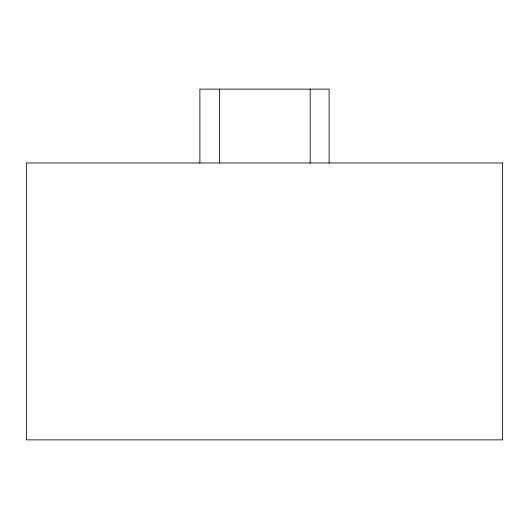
<?xml version="1.0" encoding="UTF-8"?>
<svg xmlns="http://www.w3.org/2000/svg" width="529" height="529" viewBox="0 0 529 529"><rect width="100%" height="100%" fill="white"/><g stroke="black" fill="none" stroke-linecap="round" stroke-linejoin="round"><path stroke-width="0.79" d="M329.111 162.972L329.111 89.13L199.889 89.13L199.889 162.972M310.186 89.13L310.186 162.972M219.416 89.13L219.416 162.972M502.55 162.972L26.45 162.972L26.45 439.87L502.55 439.87L502.55 162.972"/></g></svg>
